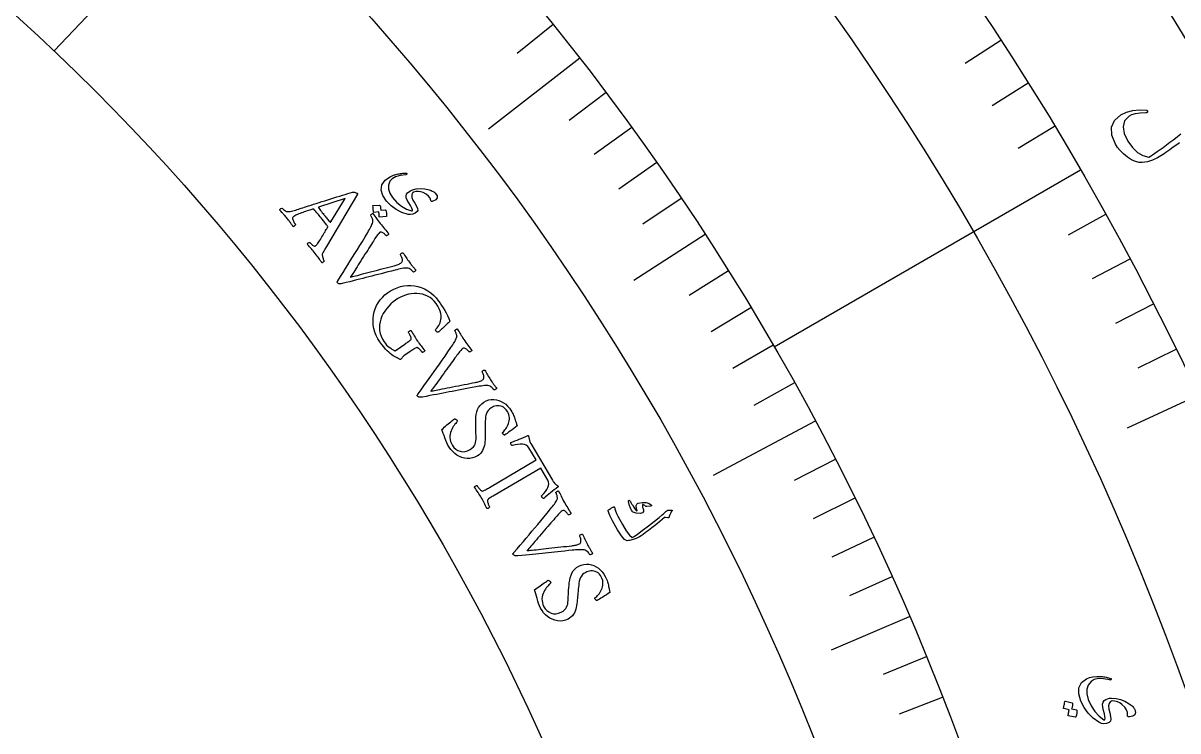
# Model space of a CAD drawing. Header units: millimetres. Extents: x -68 to 67, y -67 to 79.
# Drawn here: x 30.71 to 54.95, y 18.77 to 33.63 of the extents above; entities that cross this region are included whole.
import ezdxf

# ---------------------------------------------------------------- set-up
doc = ezdxf.new("R2010")
doc.units = ezdxf.units.MM
for name, color, linetype in [('ENGRAVE', 7, 'Continuous'), ('ENGRAVE_FINE', 8, 'Continuous'), ('TEXT', 5, 'Continuous')]:
    doc.layers.add(name, color=color, linetype=linetype)

msp = doc.modelspace()

# ---------------------------------------------------------------- linework, layer by layer
at = {"layer": 'ENGRAVE'}
for points in [[(36.9388, 38.9254), (31.3632, 33.0499)], [(42.3983, 32.8945), (40.4784, 31.405)], [(52.9033, 30.5437), (46.4731, 26.8313)], [(45.0255, 29.1953), (43.5303, 28.2258)], [(55.3641, 25.8167), (53.8836, 25.1263)], [(47.3362, 25.2774), (45.1927, 24.1327)], [(49.3115, 21.1669), (47.674, 20.464)]]:
    msp.add_lwpolyline(points, dxfattribs=at)
for radius in [66.15, 66.15, 64.3781, 61.0875, 61.0875, 58.4888, 53.6625, 53.6625, 50.8275, 45.5625, 45.5625]:
    msp.add_circle((0, 0), radius, dxfattribs=at)
at = {"layer": 'ENGRAVE_FINE'}
for points in [[(41.8366, 33.6059), (41.0788, 32.9972)], [(51.2323, 33.2706), (50.485, 32.7854)], [(51.8051, 32.3714), (51.0495, 31.8993)], [(42.9481, 32.1734), (42.1701, 31.5906)], [(43.4859, 31.4427), (42.6982, 30.8732)], [(52.3622, 31.4624), (51.5985, 31.0035)], [(44.0115, 30.7027), (43.2143, 30.1465)], [(44.5247, 29.9535), (43.7183, 29.4109)], [(53.4283, 29.6158), (52.649, 29.1838)], [(53.9371, 28.6788), (53.1504, 28.2605)], [(45.5136, 28.4284), (44.6892, 27.9135)], [(45.9889, 27.653), (45.1559, 27.1521)], [(54.4294, 27.7331), (53.6355, 27.3286)], [(46.4512, 26.8692), (45.6098, 26.3825)], [(54.9051, 26.779), (54.1043, 26.3884)], [(46.9003, 26.0772), (46.0508, 25.6049)], [(47.7587, 24.4698), (46.8936, 24.0266)], [(48.1676, 23.6547), (47.2951, 23.2263)], [(48.5628, 22.8324), (47.6832, 22.4189)], [(48.9442, 22.003), (48.0576, 21.6045)], [(49.6648, 20.3241), (48.7652, 19.9559)], [(50.0039, 19.4749), (49.0982, 19.1222)]]:
    msp.add_lwpolyline(points, dxfattribs=at)
at = {"layer": 'TEXT'}
msp.add_lwpolyline([(54.9797, 31.1216), (54.9245, 31.0797), (54.8724, 31.0408), (54.8233, 31.0048), (54.7772, 30.9718), (54.7342, 30.9416), (54.6941, 30.9139), (54.6569, 30.8888), (54.6226, 30.8662), (54.5187, 30.8038), (54.4139, 30.7559), (54.3083, 30.7226), (54.2018, 30.7036), (54.1325, 30.7046), (54.0577, 30.7243), (53.9774, 30.7627), (53.8916, 30.8198), (53.8089, 30.8873), (53.7388, 30.955), (53.6814, 31.023), (53.6368, 31.0913), (53.5586, 31.282), (53.5518, 31.4475), (53.6166, 31.5881), (53.7532, 31.7039), (53.8719, 31.7615), (54.0004, 31.7972), (54.1386, 31.8109), (54.2866, 31.8022), (54.296, 31.8004), (54.3031, 31.797), (54.308, 31.7919), (54.3108, 31.7851), (54.3121, 31.7771), (54.3118, 31.7701), (54.3097, 31.7643), (54.3059, 31.7596), (54.2995, 31.754), (54.2923, 31.7502), (54.2845, 31.7482), (54.2761, 31.7478), (54.1537, 31.7412), (54.0541, 31.7276), (53.9772, 31.707), (53.9231, 31.6796), (53.8313, 31.5787), (53.797, 31.4571), (53.8202, 31.3148), (53.9005, 31.1517), (53.9976, 31.0189), (54.1026, 30.9187), (54.2157, 30.8513), (54.3369, 30.8165), (54.373, 30.8392), (54.4147, 30.8666), (54.4619, 30.8987), (54.5147, 30.9356), (54.5731, 30.9774), (54.6371, 31.0244), (54.7068, 31.0765), (54.7821, 31.1339), (54.8603, 31.1921), (54.9375, 31.2491), (55.0136, 31.3048)], dxfattribs=at)
for points in [[(39.2706, 29.9086), (39.2536, 29.958), (39.2206, 30.0023), (39.1715, 30.0415), (39.1064, 30.0755), (39.0572, 30.091), (39.0077, 30.0974), (38.9581, 30.0946), (38.9083, 30.0827), (38.8997, 30.0787), (38.8919, 30.0729), (38.8849, 30.0654), (38.8788, 30.0561), (38.8678, 30.0171), (38.8731, 29.97), (38.8946, 29.9149), (38.9324, 29.8516), (38.9701, 29.7896), (38.9908, 29.7395), (38.9945, 29.7012), (38.9811, 29.6748), (38.9377, 29.64), (38.8917, 29.6187), (38.8431, 29.6108), (38.7919, 29.6163), (38.6621, 29.6585), (38.5439, 29.7186), (38.4373, 29.7965), (38.3421, 29.8924), (38.26, 30.0141), (38.2273, 30.1279), (38.2441, 30.2339), (38.3106, 30.3323), (38.358, 30.3725), (38.4164, 30.4073), (38.4858, 30.4369), (38.5663, 30.461), (38.5901, 30.466), (38.6134, 30.4702), (38.6363, 30.4738), (38.6588, 30.4767), (38.681, 30.4788), (38.703, 30.4802), (38.7249, 30.4809), (38.7467, 30.4808), (38.7567, 30.4795), (38.763, 30.4762), (38.7655, 30.4708), (38.7642, 30.4635), (38.7605, 30.4571), (38.7555, 30.4523), (38.7492, 30.4492), (38.7417, 30.4478), (38.6235, 30.4346), (38.529, 30.4073), (38.4582, 30.3661), (38.4108, 30.3111), (38.3794, 30.2297), (38.3781, 30.1457), (38.4068, 30.059), (38.4656, 29.9695), (38.5581, 29.8683), (38.6558, 29.7881), (38.7588, 29.729), (38.8672, 29.691), (38.875, 29.6896), (38.8805, 29.6911), (38.8839, 29.6955), (38.8851, 29.7027), (38.8806, 29.7249), (38.8658, 29.7581), (38.8406, 29.8022), (38.8051, 29.8572), (38.771, 29.9149), (38.7522, 29.9644), (38.7487, 30.006), (38.7606, 30.0395), (38.7829, 30.0681), (38.8105, 30.0927), (38.8434, 30.1132), (38.8817, 30.1296), (38.9651, 30.1511), (39.0517, 30.1583), (39.1414, 30.1511), (39.2341, 30.1294), (39.2574, 30.1225), (39.2789, 30.1149), (39.2984, 30.1066), (39.3161, 30.0976), (39.332, 30.088), (39.346, 30.0779), (39.3582, 30.0675), (39.3686, 30.0566), (39.3997, 30.0068), (39.4012, 29.9628), (39.373, 29.9248), (39.3153, 29.8927), (39.2969, 29.8876), (39.2834, 29.8886), (39.2746, 29.8956), (39.2706, 29.9086)], [(36.4933, 29.7263), (36.4969, 29.7275), (36.5076, 29.731), (36.5254, 29.7368), (36.5504, 29.7449), (36.5815, 29.755), (36.6177, 29.7668), (36.6589, 29.7803), (36.7052, 29.7955), (36.7555, 29.8119), (36.8087, 29.8289), (36.8649, 29.8466), (36.924, 29.865), (36.985, 29.8838), (37.0468, 29.9031), (37.1094, 29.9227), (37.1727, 29.9427), (37.2359, 29.9626), (37.2978, 29.982), (37.3584, 30.0008), (37.4178, 30.0192), (37.4748, 30.0367), (37.5284, 30.053), (37.5785, 30.0682), (37.6251, 30.0822), (37.6362, 30.0834), (37.6495, 30.0827), (37.665, 30.0803), (37.6827, 30.076), (37.6998, 30.0706), (37.7134, 30.065), (37.7237, 30.059), (37.7305, 30.0528), (37.7317, 30.0511), (37.7326, 30.0496), (37.7331, 30.0484), (37.7332, 30.0475), (37.7332, 30.0465), (37.7334, 30.045), (37.7337, 30.0431), (37.7342, 30.0408), (37.0813, 28.9413), (37.0486, 28.8874), (37.0243, 28.847), (37.0084, 28.82), (37.0009, 28.8064), (36.9956, 28.7934), (36.9926, 28.7788), (36.992, 28.7626), (36.9938, 28.7448), (36.9971, 28.7266), (37.0015, 28.7092), (37.0069, 28.6925), (37.0133, 28.6767), (37.0197, 28.6627), (37.0251, 28.6517), (37.0294, 28.6437), (37.0327, 28.6386), (37.0299, 28.6316), (37.025, 28.6247), (37.0179, 28.6181), (37.0088, 28.6115), (36.9996, 28.6058), (36.9923, 28.6016), (36.9869, 28.5989), (36.9834, 28.5976), (36.9656, 28.6243), (36.9487, 28.6495), (36.9327, 28.6733), (36.9176, 28.6956), (36.902, 28.7181), (36.8845, 28.7424), (36.865, 28.7683), (36.8437, 28.796), (36.8208, 28.825), (36.7995, 28.851), (36.7799, 28.8743), (36.762, 28.8947), (36.7438, 28.9149), (36.7235, 28.9376), (36.7011, 28.9627), (36.6765, 28.9903), (36.6783, 28.9967), (36.6823, 29.0032), (36.6884, 29.0097), (36.6967, 29.0163), (36.7056, 29.0221), (36.7138, 29.0259), (36.7213, 29.028), (36.7281, 29.0282), (36.7357, 29.0194), (36.7458, 29.0089), (36.7585, 28.9969), (36.7737, 28.9833), (36.7894, 28.9704), (36.8036, 28.9606), (36.8162, 28.9539), (36.8273, 28.9503), (36.834, 28.9506), (36.8414, 28.9528), (36.8494, 28.9569), (36.8581, 28.963), (36.867, 28.9712), (36.8776, 28.983), (36.8898, 28.9985), (36.9038, 29.0177), (36.9188, 29.0396), (36.9345, 29.0632), (36.9508, 29.0886), (36.9677, 29.1158), (36.9847, 29.1437), (37.0014, 29.1714), (37.0177, 29.1988), (37.0337, 29.226), (37.0488, 29.2518), (37.0624, 29.2753), (37.0747, 29.2964), (37.0856, 29.3151), (37.0945, 29.3305), (37.1009, 29.3414), (37.1047, 29.348), (37.106, 29.3502), (37.106, 29.3506), (37.1061, 29.3518), (37.1064, 29.3538), (37.1067, 29.3566), (37.1068, 29.3597), (37.1065, 29.3624), (37.1058, 29.3647), (37.1046, 29.3667), (37.0941, 29.3816), (37.0821, 29.3978), (37.0686, 29.4155), (37.0537, 29.4346), (37.0383, 29.454), (37.0233, 29.4727), (37.009, 29.4907), (36.9951, 29.5081), (36.9916, 29.5126), (36.988, 29.5171), (36.9844, 29.5216), (36.9808, 29.526), (36.9773, 29.5304), (36.974, 29.5345), (36.9709, 29.5385), (36.9679, 29.5422), (36.9472, 29.568), (36.928, 29.5917), (36.9102, 29.6132), (36.8939, 29.6327), (36.8772, 29.6523), (36.8579, 29.6743), (36.8361, 29.6988), (36.8118, 29.7256), (36.8108, 29.7264), (36.8094, 29.7273), (36.8073, 29.728), (36.8048, 29.7288), (36.8024, 29.7294), (36.8007, 29.7298), (36.7996, 29.7301), (36.7993, 29.7302), (36.7964, 29.7292), (36.7877, 29.7263), (36.7732, 29.7215), (36.7529, 29.7148), (36.7286, 29.7068), (36.7022, 29.698), (36.6735, 29.6886), (36.6426, 29.6785), (36.6112, 29.6681), (36.5811, 29.6577), (36.5522, 29.6474), (36.5245, 29.6371), (36.4974, 29.6271), (36.4731, 29.617), (36.4518, 29.607), (36.4335, 29.5969), (36.4176, 29.5872), (36.4037, 29.5783), (36.3919, 29.57), (36.382, 29.5624), (36.3741, 29.5532), (36.37, 29.5414), (36.3697, 29.5269), (36.3731, 29.5099), (36.379, 29.4918), (36.3861, 29.4744), (36.3943, 29.4575), (36.4037, 29.4412), (36.4128, 29.4268), (36.4201, 29.4155), (36.4257, 29.4073), (36.4294, 29.4022), (36.428, 29.3983), (36.4245, 29.3932), (36.419, 29.3867), (36.4114, 29.3789), (36.4031, 29.3713), (36.3955, 29.3654), (36.3886, 29.3611), (36.3824, 29.3584), (36.3703, 29.3753), (36.3591, 29.3909), (36.3489, 29.4054), (36.3397, 29.4186), (36.331, 29.4312), (36.3222, 29.4438), (36.3135, 29.4564), (36.3047, 29.469), (36.2951, 29.4824), (36.2837, 29.4975), (36.2706, 29.5143), (36.2558, 29.5328), (36.2405, 29.5513), (36.2263, 29.568), (36.2131, 29.583), (36.201, 29.5963), (36.1893, 29.6088), (36.1777, 29.6212), (36.166, 29.6336), (36.1544, 29.646), (36.142, 29.6593), (36.1282, 29.6744), (36.1129, 29.6911), (36.0962, 29.7096), (36.0976, 29.7134), (36.1013, 29.7183), (36.1072, 29.7242), (36.1154, 29.7313), (36.1242, 29.7382), (36.1322, 29.7437), (36.1393, 29.7477), (36.1456, 29.7503), (36.1537, 29.7415), (36.1651, 29.7307), (36.1797, 29.718), (36.1975, 29.7034), (36.2163, 29.6899), (36.2336, 29.6806), (36.2496, 29.6754), (36.2642, 29.6744), (36.2918, 29.6759), (36.3197, 29.6791), (36.3478, 29.6842), (36.3761, 29.691), (36.4047, 29.699), (36.4337, 29.7076), (36.4633, 29.7167), (36.4933, 29.7263)], [(37.4687, 29.9483), (36.9156, 29.768), (36.9154, 29.7678), (36.9149, 29.7671), (36.914, 29.7659), (36.9128, 29.7643), (36.9116, 29.7625), (36.911, 29.761), (36.9109, 29.7597), (36.9114, 29.7587), (36.9249, 29.7402), (36.9399, 29.7201), (36.9564, 29.6984), (36.9742, 29.6751), (36.9919, 29.6522), (37.0079, 29.6318), (37.022, 29.6138), (37.0344, 29.5982), (37.0506, 29.5781), (37.0662, 29.5593), (37.0812, 29.5416), (37.0956, 29.5251), (37.1101, 29.5088), (37.1251, 29.4917), (37.1408, 29.4738), (37.1571, 29.4551), (37.1586, 29.4537), (37.1605, 29.453), (37.1627, 29.4532), (37.1651, 29.4541), (37.1674, 29.4553), (37.169, 29.4561), (37.17, 29.4566), (37.1703, 29.4568)], [(38.3147, 29.7092), (38.3173, 29.7089), (38.3199, 29.7075), (38.3222, 29.7051), (38.3245, 29.7016), (38.3291, 29.6864), (38.3329, 29.6713), (38.3361, 29.6562), (38.3384, 29.6412), (38.34, 29.626), (38.3409, 29.6106), (38.3409, 29.5949), (38.3402, 29.579), (38.3391, 29.5753), (38.3371, 29.5724), (38.3342, 29.5705), (38.3303, 29.5695), (38.1946, 29.5555), (38.1922, 29.5561), (38.1905, 29.5584), (38.1893, 29.5624), (38.1888, 29.568), (38.189, 29.5723), (38.1888, 29.5789), (38.1882, 29.5878), (38.1871, 29.5989), (38.1856, 29.6124), (38.1837, 29.6284), (38.1814, 29.647), (38.1787, 29.6681), (38.0728, 29.6578), (38.069, 29.6582), (38.0664, 29.6604), (38.065, 29.6645), (38.0648, 29.6705), (38.0646, 29.6757), (38.0641, 29.6838), (38.0634, 29.6947), (38.0623, 29.7084), (38.0608, 29.7252), (38.0588, 29.7451), (38.0563, 29.7681), (38.0532, 29.7943), (38.0535, 29.7976), (38.0547, 29.7998), (38.0567, 29.801), (38.0595, 29.8012), (38.1923, 29.8118), (38.195, 29.8115), (38.1975, 29.8101), (38.1999, 29.8077), (38.2021, 29.8042), (38.2066, 29.7918), (38.2103, 29.7792), (38.2132, 29.7665), (38.2154, 29.7537), (38.2169, 29.7409), (38.2178, 29.728), (38.2181, 29.7152), (38.2177, 29.7023)], [(38.2085, 29.4238), (38.2313, 29.3946), (38.2541, 29.366), (38.2768, 29.3382), (38.2995, 29.311), (38.322, 29.2843), (38.3442, 29.2577), (38.3661, 29.2312), (38.3877, 29.2049), (38.3844, 29.1999), (38.3789, 29.1942), (38.3713, 29.1877), (38.3616, 29.1806), (38.3518, 29.1743), (38.3439, 29.1704), (38.3379, 29.1689), (38.3339, 29.1698), (38.3299, 29.1745), (38.3234, 29.1812), (38.3145, 29.19), (38.3032, 29.2007), (38.2903, 29.2119), (38.2768, 29.2221), (38.2627, 29.2312), (38.2479, 29.2392), (38.2331, 29.2446), (38.2189, 29.2456), (38.2053, 29.2424), (38.1923, 29.2348), (38.1755, 29.2187), (38.1541, 29.1924), (38.1283, 29.1562), (38.0978, 29.1099), (38.0823, 29.0853), (38.0645, 29.057), (38.0443, 29.0249), (38.0218, 28.9891), (37.9974, 28.9504), (37.9718, 28.9099), (37.9449, 28.8675), (37.9167, 28.8233), (37.8878, 28.7781), (37.859, 28.7329), (37.8303, 28.6875), (37.8017, 28.6421), (37.7735, 28.5975), (37.7465, 28.5549), (37.7204, 28.5142), (37.6955, 28.4755), (37.6721, 28.4394), (37.651, 28.4068), (37.6321, 28.3777), (37.6154, 28.352), (37.6016, 28.3308), (37.5914, 28.315), (37.5848, 28.3046), (37.5818, 28.2996), (37.5902, 28.3015), (37.6052, 28.3051), (37.627, 28.3106), (37.6554, 28.3178), (37.6893, 28.3266), (37.7274, 28.3366), (37.7699, 28.3478), (37.8165, 28.3602), (37.8667, 28.3735), (37.9193, 28.3875), (37.9746, 28.402), (38.0324, 28.4172), (38.0917, 28.4326), (38.1515, 28.4482), (38.2117, 28.4639), (38.2724, 28.4796), (38.3325, 28.4952), (38.3907, 28.5102), (38.4472, 28.5248), (38.5018, 28.5389), (38.5223, 28.5443), (38.543, 28.5506), (38.5637, 28.5576), (38.5846, 28.5655), (38.6044, 28.5738), (38.6219, 28.5822), (38.6372, 28.5909), (38.6503, 28.5996), (38.6629, 28.6114), (38.6713, 28.625), (38.6756, 28.6404), (38.6757, 28.6576), (38.6729, 28.6755), (38.6686, 28.693), (38.6628, 28.7101), (38.6555, 28.7269), (38.648, 28.7421), (38.6414, 28.7545), (38.6358, 28.7643), (38.6311, 28.7712), (38.6316, 28.7767), (38.6349, 28.7828), (38.6412, 28.7897), (38.6503, 28.7972), (38.6603, 28.8039), (38.6693, 28.8084), (38.6773, 28.8108), (38.6843, 28.8108), (38.7019, 28.7852), (38.7188, 28.7601), (38.7351, 28.7356), (38.7508, 28.7118), (38.7665, 28.688), (38.7831, 28.6637), (38.8005, 28.639), (38.8188, 28.6139), (38.834, 28.5934), (38.8476, 28.5752), (38.8597, 28.5594), (38.8703, 28.5458), (38.8801, 28.5336), (38.8899, 28.5215), (38.8998, 28.5096), (38.9097, 28.4979), (38.9201, 28.4856), (38.9315, 28.4719), (38.944, 28.4568), (38.9575, 28.4403), (38.954, 28.4354), (38.9482, 28.4298), (38.9399, 28.4236), (38.9294, 28.4168), (38.9189, 28.4108), (38.911, 28.407), (38.9057, 28.4055), (38.9031, 28.4063), (38.897, 28.4133), (38.8872, 28.4232), (38.8735, 28.4359), (38.856, 28.4514), (38.8361, 28.4664), (38.8154, 28.4777), (38.7939, 28.4853), (38.7715, 28.4892), (38.7532, 28.4898), (38.7293, 28.4882), (38.6997, 28.4844), (38.6645, 28.4784), (38.627, 28.4711), (38.5907, 28.4634), (38.5556, 28.4553), (38.5217, 28.4467), (38.4431, 28.4268), (38.3679, 28.4076), (38.296, 28.3891), (38.2275, 28.3714), (38.1612, 28.3543), (38.096, 28.3376), (38.0319, 28.3212), (37.969, 28.3053), (37.906, 28.2893), (37.8419, 28.273), (37.7766, 28.2562), (37.7102, 28.2391), (37.6413, 28.2214), (37.5688, 28.2029), (37.4925, 28.1836), (37.4124, 28.1635), (37.3909, 28.1589), (37.3718, 28.1567), (37.3552, 28.1569), (37.3411, 28.1594), (37.329, 28.1639), (37.3183, 28.1696), (37.3093, 28.1767), (37.3017, 28.1851), (37.3004, 28.1882), (37.3009, 28.1923), (37.303, 28.1972), (37.3067, 28.2031), (37.3109, 28.2091), (37.3142, 28.2144), (37.3168, 28.2192), (37.3186, 28.2234), (37.3743, 28.3118), (37.4281, 28.3973), (37.48, 28.4798), (37.5299, 28.5595), (37.579, 28.638), (37.6285, 28.7173), (37.6782, 28.7974), (37.7282, 28.8781), (37.7795, 28.9616), (37.8329, 29.0496), (37.8886, 29.1423), (37.9464, 29.2396), (37.9643, 29.2694), (37.9808, 29.298), (37.9961, 29.3255), (38.0101, 29.3518), (38.0227, 29.3774), (38.034, 29.403), (38.044, 29.4285), (38.0525, 29.4538), (38.0552, 29.4647), (38.0557, 29.4769), (38.054, 29.4904), (38.0503, 29.5052), (38.0453, 29.5204), (38.0396, 29.5349), (38.0333, 29.5488), (38.0265, 29.562), (38.0197, 29.574), (38.0136, 29.5842), (38.0082, 29.5925), (38.0036, 29.5989), (38.0045, 29.6009), (38.0086, 29.605), (38.0159, 29.6113), (38.0265, 29.6197), (38.0373, 29.628), (38.0456, 29.6338), (38.0511, 29.6372), (38.0541, 29.6382), (38.0765, 29.6075), (38.0967, 29.5792), (38.1147, 29.5536), (38.1306, 29.5304), (38.1465, 29.5074), (38.1648, 29.482), (38.1855, 29.4541), (38.2085, 29.4238)], [(38.7258, 26.8936), (38.7286, 26.8956), (38.7314, 26.8976), (38.7342, 26.8995), (38.737, 26.9015), (38.7398, 26.9034), (38.7427, 26.9054), (38.7455, 26.9073), (38.7483, 26.9093), (38.7657, 26.9215), (38.7822, 26.9332), (38.7978, 26.9444), (38.8124, 26.9552), (38.8258, 26.9657), (38.8375, 26.9758), (38.8475, 26.9856), (38.8557, 26.9951), (38.8593, 27.0013), (38.8601, 27.0103), (38.8581, 27.0221), (38.8533, 27.0367), (38.8467, 27.0525), (38.8396, 27.0683), (38.8318, 27.084), (38.8233, 27.0997), (38.8151, 27.114), (38.8082, 27.1258), (38.8024, 27.1352), (38.7979, 27.1421), (38.8006, 27.1477), (38.805, 27.1537), (38.8114, 27.1602), (38.8195, 27.167), (38.8282, 27.173), (38.8362, 27.177), (38.8436, 27.1789), (38.8503, 27.1787), (38.8688, 27.15), (38.8868, 27.1215), (38.9041, 27.0934), (38.9209, 27.0655), (38.9376, 27.038), (38.9548, 27.0108), (38.9724, 26.9838), (38.9905, 26.9572), (39.0093, 26.9304), (39.0281, 26.9047), (39.0468, 26.8802), (39.0653, 26.8568), (39.084, 26.8333), (39.1032, 26.8086), (39.1229, 26.7826), (39.143, 26.7555), (39.1408, 26.7491), (39.1364, 26.7429), (39.1298, 26.7368), (39.1211, 26.7308), (39.1119, 26.7256), (39.1036, 26.7219), (39.0964, 26.7199), (39.0902, 26.7193), (39.0854, 26.726), (39.0788, 26.7345), (39.0704, 26.7449), (39.0601, 26.7572), (39.0489, 26.77), (39.0376, 26.782), (39.026, 26.7932), (39.0144, 26.8037), (39.0032, 26.8122), (38.9933, 26.8177), (38.9845, 26.8202), (38.977, 26.8197), (38.9626, 26.8147), (38.947, 26.8078), (38.9304, 26.7989), (38.9128, 26.788), (38.8942, 26.7759), (38.8751, 26.7631), (38.8553, 26.7498), (38.8349, 26.7358), (38.705, 26.6463), (38.6913, 26.636), (38.6802, 26.6259), (38.6719, 26.6158), (38.6662, 26.6059), (38.6615, 26.5966), (38.656, 26.5885), (38.6497, 26.5815), (38.6425, 26.5758), (38.6386, 26.5736), (38.6345, 26.5723), (38.6301, 26.5719), (38.6255, 26.5723), (38.6194, 26.574), (38.6109, 26.5774), (38.5997, 26.5825), (38.586, 26.5893), (38.5615, 26.6024), (38.5357, 26.6169), (38.5086, 26.6328), (38.4802, 26.6499), (38.4505, 26.6697), (38.4195, 26.6934), (38.3871, 26.7209), (38.3534, 26.7523), (38.318, 26.789), (38.2806, 26.8324), (38.2413, 26.8825), (38.1999, 26.9393), (38.1568, 27.0066), (38.1215, 27.0753), (38.094, 27.1454), (38.0742, 27.217), (38.0619, 27.289), (38.0565, 27.3604), (38.0582, 27.4311), (38.067, 27.5013), (38.0823, 27.5701), (38.104, 27.6364), (38.1319, 27.7004), (38.1661, 27.762), (38.2062, 27.8203), (38.2521, 27.8745), (38.3035, 27.9245), (38.3607, 27.9704), (38.4256, 28.0133), (38.4926, 28.0491), (38.5619, 28.0776), (38.6334, 28.099), (38.7061, 28.1133), (38.779, 28.1206), (38.8522, 28.1211), (38.9256, 28.1145), (38.9982, 28.1008), (39.0688, 28.0795), (39.1375, 28.0509), (39.2042, 28.0147), (39.2678, 27.9713), (39.3271, 27.9205), (39.3821, 27.8626), (39.4328, 27.7974), (39.465, 27.7506), (39.497, 27.7021), (39.5287, 27.6518), (39.5602, 27.5998), (39.5907, 27.546), (39.6195, 27.4905), (39.6466, 27.4333), (39.672, 27.3745), (39.6699, 27.3724), (39.6635, 27.3661), (39.6529, 27.3557), (39.6381, 27.3411), (39.6203, 27.3238), (39.601, 27.3053), (39.5801, 27.2855), (39.5576, 27.2645), (39.5349, 27.2432), (39.5133, 27.223), (39.4928, 27.2036), (39.4734, 27.1852), (39.4564, 27.1692), (39.4432, 27.157), (39.4338, 27.1487), (39.4281, 27.1442), (39.4243, 27.1416), (39.4193, 27.1409), (39.4129, 27.1421), (39.4052, 27.1453), (39.3972, 27.1498), (39.39, 27.1552), (39.3835, 27.1615), (39.3779, 27.1687), (39.3738, 27.1754), (39.3707, 27.1821), (39.3687, 27.1888), (39.3677, 27.1955), (39.3777, 27.2062), (39.3896, 27.2201), (39.4034, 27.2374), (39.4191, 27.2578), (39.435, 27.2816), (39.4494, 27.3085), (39.4623, 27.3386), (39.4736, 27.3719), (39.4818, 27.4083), (39.4853, 27.4477), (39.4841, 27.4901), (39.4782, 27.5355), (39.4659, 27.5837), (39.4453, 27.6349), (39.4166, 27.6889), (39.3797, 27.7457), (39.3414, 27.794), (39.2989, 27.8358), (39.2524, 27.8711), (39.2019, 27.8999), (39.1484, 27.9225), (39.0931, 27.9393), (39.0359, 27.9501), (38.977, 27.9552), (38.9173, 27.9547), (38.8581, 27.9492), (38.7994, 27.9385), (38.7412, 27.9228), (38.6845, 27.9025), (38.6306, 27.8783), (38.5793, 27.8501), (38.5307, 27.8179), (38.4794, 27.7781), (38.4312, 27.7351), (38.386, 27.6888), (38.3439, 27.6392), (38.3058, 27.5871), (38.2728, 27.533), (38.2448, 27.4771), (38.2219, 27.4192), (38.2048, 27.3601), (38.1946, 27.3003), (38.1911, 27.2398), (38.1943, 27.1786), (38.2053, 27.1174), (38.2251, 27.0567), (38.2536, 26.9966), (38.291, 26.937), (38.3163, 26.9036), (38.3427, 26.8738), (38.3701, 26.8477), (38.3986, 26.8253), (38.4271, 26.8057), (38.4544, 26.7878), (38.4806, 26.7717), (38.5058, 26.7575), (38.5107, 26.7548), (38.5153, 26.7533), (38.5194, 26.7532), (38.5232, 26.7544), (38.527, 26.7564), (38.531, 26.7587), (38.5353, 26.7615), (38.5399, 26.7645)], [(39.9654, 26.9893), (39.9864, 26.9586), (40.0073, 26.9287), (40.0282, 26.8995), (40.0492, 26.871), (40.07, 26.8429), (40.0905, 26.815), (40.1107, 26.7872), (40.1306, 26.7595), (40.127, 26.7548), (40.1212, 26.7494), (40.1132, 26.7435), (40.1031, 26.737), (40.0928, 26.7313), (40.0847, 26.7279), (40.0787, 26.7268), (40.0747, 26.7279), (40.071, 26.7329), (40.065, 26.74), (40.0566, 26.7492), (40.046, 26.7606), (40.0339, 26.7726), (40.021, 26.7836), (40.0075, 26.7936), (39.9932, 26.8025), (39.9788, 26.8088), (39.9647, 26.8108), (39.9509, 26.8084), (39.9374, 26.8016), (39.9197, 26.7865), (39.8967, 26.7617), (39.8687, 26.7271), (39.8354, 26.6828), (39.8184, 26.6593), (39.7988, 26.6321), (39.7767, 26.6013), (39.752, 26.5669), (39.7253, 26.5299), (39.6972, 26.491), (39.6677, 26.4504), (39.6368, 26.4081), (39.6052, 26.3648), (39.5736, 26.3214), (39.5421, 26.2779), (39.5107, 26.2343), (39.4798, 26.1916), (39.4502, 26.1508), (39.4217, 26.1118), (39.3944, 26.0746), (39.3688, 26.0401), (39.3457, 26.0088), (39.325, 25.981), (39.3067, 25.9564), (39.2916, 25.9361), (39.2804, 25.921), (39.2732, 25.911), (39.27, 25.9062), (39.2784, 25.9075), (39.2937, 25.9102), (39.3157, 25.9143), (39.3445, 25.9198), (39.3789, 25.9265), (39.4176, 25.9341), (39.4606, 25.9426), (39.508, 25.9521), (39.5589, 25.9623), (39.6123, 25.9729), (39.6683, 25.984), (39.727, 25.9955), (39.7872, 26.0072), (39.8478, 26.0191), (39.9089, 26.0309), (39.9704, 26.0429), (40.0313, 26.0547), (40.0904, 26.0661), (40.1476, 26.0771), (40.2031, 26.0878), (40.2239, 26.0919), (40.2449, 26.0969), (40.266, 26.1026), (40.2873, 26.1091), (40.3076, 26.1162), (40.3256, 26.1236), (40.3414, 26.1312), (40.355, 26.1391), (40.3684, 26.1501), (40.3776, 26.1631), (40.3828, 26.1782), (40.384, 26.1954), (40.3823, 26.2134), (40.3791, 26.2312), (40.3744, 26.2487), (40.3682, 26.2658), (40.3616, 26.2815), (40.3558, 26.2943), (40.3508, 26.3044), (40.3466, 26.3116), (40.3474, 26.317), (40.3511, 26.323), (40.3577, 26.3294), (40.3673, 26.3363), (40.3777, 26.3424), (40.387, 26.3464), (40.3951, 26.3482), (40.4021, 26.3478), (40.4181, 26.3211), (40.4334, 26.295), (40.4482, 26.2696), (40.4623, 26.2448), (40.4765, 26.2201), (40.4916, 26.1949), (40.5074, 26.1691), (40.5241, 26.1429), (40.538, 26.1215), (40.5505, 26.1025), (40.5616, 26.0859), (40.5713, 26.0718), (40.5803, 26.0589), (40.5894, 26.0463), (40.5985, 26.0338), (40.6076, 26.0215), (40.6172, 26.0086), (40.6278, 25.9942), (40.6393, 25.9783), (40.6518, 25.961), (40.648, 25.9563), (40.6418, 25.9511), (40.6332, 25.9455), (40.6222, 25.9393), (40.6114, 25.934), (40.6033, 25.9307), (40.5979, 25.9295), (40.5953, 25.9305), (40.5897, 25.9379), (40.5805, 25.9483), (40.5676, 25.9618), (40.5511, 25.9784), (40.5322, 25.9946), (40.5122, 26.0072), (40.4912, 26.0161), (40.4691, 26.0214), (40.4509, 26.0231), (40.427, 26.023), (40.3972, 26.0211), (40.3616, 26.0173), (40.3238, 26.0123), (40.2871, 26.0069), (40.2515, 26.0009), (40.2171, 25.9945), (40.1375, 25.9795), (40.0612, 25.965), (39.9884, 25.9511), (39.9189, 25.9377), (39.8516, 25.9247), (39.7855, 25.9121), (39.7205, 25.8998), (39.6567, 25.8878), (39.5929, 25.8758), (39.5278, 25.8635), (39.4617, 25.8508), (39.3943, 25.8378), (39.3245, 25.8244), (39.2509, 25.8104), (39.1736, 25.796), (39.0924, 25.7809), (39.0706, 25.7776), (39.0514, 25.7766), (39.0349, 25.7778), (39.021, 25.7813), (39.0091, 25.7865), (38.9989, 25.7929), (38.9903, 25.8005), (38.9832, 25.8093), (38.9822, 25.8125), (38.9829, 25.8166), (38.9853, 25.8214), (38.9894, 25.827), (38.9939, 25.8327), (38.9976, 25.8378), (39.0004, 25.8425), (39.0025, 25.8465), (39.0636, 25.9313), (39.1227, 26.0132), (39.1796, 26.0924), (39.2343, 26.1688), (39.2883, 26.2441), (39.3425, 26.3202), (39.3971, 26.397), (39.4521, 26.4745), (39.5084, 26.5546), (39.5673, 26.6391), (39.6286, 26.7282), (39.6924, 26.8217), (39.712, 26.8503), (39.7303, 26.8778), (39.7472, 26.9043), (39.7628, 26.9297), (39.7771, 26.9545), (39.79, 26.9793), (39.8015, 27.0041), (39.8116, 27.0289), (39.8149, 27.0395), (39.8161, 27.0517), (39.8154, 27.0653), (39.8126, 27.0803), (39.8085, 27.0957), (39.8037, 27.1106), (39.7983, 27.1248), (39.7923, 27.1385), (39.7863, 27.1509), (39.7808, 27.1614), (39.776, 27.17), (39.7717, 27.1767), (39.7728, 27.1787), (39.7771, 27.1825), (39.7848, 27.1883), (39.7959, 27.1961), (39.8073, 27.2036), (39.8158, 27.209), (39.8216, 27.212), (39.8246, 27.2128), (39.8451, 27.1807), (39.8635, 27.1513), (39.8799, 27.1246), (39.8942, 27.1005), (39.9087, 27.0765), (39.9254, 27.05), (39.9443, 27.0209), (39.9654, 26.9893)], [(40.9513, 25.5032), (40.9692, 25.4735), (40.9846, 25.4458), (40.9975, 25.4202), (41.008, 25.3967), (41.017, 25.3739), (41.0255, 25.3505), (41.0335, 25.3265), (41.0411, 25.3018), (41.049, 25.2754), (41.058, 25.246), (41.0681, 25.2138), (41.0793, 25.1786), (41.0454, 25.1501), (41.0105, 25.1218), (40.9746, 25.0937), (40.9378, 25.066), (40.9027, 25.0402), (40.8723, 25.018), (40.8465, 24.9996), (40.8253, 24.9848), (40.8206, 24.9822), (40.8152, 24.9821), (40.8091, 24.9846), (40.8022, 24.9897), (40.7954, 24.996), (40.7897, 25.0018), (40.7851, 25.0073), (40.7815, 25.0124), (40.778, 25.0193), (40.7759, 25.026), (40.7752, 25.0325), (40.776, 25.039), (40.7924, 25.0531), (40.8091, 25.0702), (40.8261, 25.0901), (40.8432, 25.113), (40.8597, 25.138), (40.8745, 25.1646), (40.8877, 25.1928), (40.8992, 25.2226), (40.9085, 25.2534), (40.9148, 25.2849), (40.9183, 25.317), (40.9188, 25.3497), (40.9155, 25.3824), (40.9078, 25.4146), (40.8954, 25.4462), (40.8786, 25.4772), (40.8531, 25.5134), (40.8261, 25.5428), (40.7977, 25.5654), (40.7677, 25.5812), (40.737, 25.5914), (40.7064, 25.5971), (40.6759, 25.5984), (40.6455, 25.5952), (40.616, 25.5887), (40.5883, 25.5798), (40.5624, 25.5686), (40.5383, 25.5551), (40.5037, 25.5298), (40.4755, 25.5015), (40.4535, 25.4701), (40.4379, 25.4357), (40.4269, 25.3989), (40.4191, 25.3604), (40.4143, 25.3201), (40.4127, 25.278), (40.4125, 25.2349), (40.4121, 25.1915), (40.4115, 25.1479), (40.4106, 25.1041), (40.4107, 25.0707), (40.4107, 25.0356), (40.4108, 24.9989), (40.4108, 24.9605), (40.4102, 24.9213), (40.4082, 24.8819), (40.405, 24.8425), (40.4004, 24.803), (40.3937, 24.7641), (40.3838, 24.7268), (40.3708, 24.6909), (40.3547, 24.6566), (40.3349, 24.6245), (40.3106, 24.5955), (40.2821, 24.5695), (40.2491, 24.5465), (40.1967, 24.5195), (40.143, 24.5015), (40.088, 24.4925), (40.0316, 24.4925), (39.9756, 24.5003), (39.9214, 24.5148), (39.869, 24.5361), (39.8186, 24.5641), (39.7713, 24.5978), (39.7287, 24.6361), (39.6907, 24.679), (39.6572, 24.7267), (39.6294, 24.7741), (39.6048, 24.8224), (39.5833, 24.8715), (39.5649, 24.9214), (39.5482, 24.9703), (39.532, 25.0163), (39.5162, 25.0593), (39.5009, 25.0995), (39.5258, 25.1232), (39.5519, 25.1471), (39.5792, 25.1713), (39.6077, 25.1957), (39.636, 25.2194), (39.6626, 25.2414), (39.6876, 25.2617), (39.711, 25.2803), (39.7315, 25.2963), (39.7478, 25.3088), (39.7598, 25.3178), (39.7677, 25.3232), (39.7755, 25.3212), (39.7832, 25.3185), (39.7908, 25.3153), (39.7982, 25.3115), (39.8052, 25.307), (39.8114, 25.3019), (39.8169, 25.2962), (39.8215, 25.2897), (39.8254, 25.2812), (39.8261, 25.273), (39.8235, 25.2651), (39.8176, 25.2575), (39.8052, 25.2444), (39.7912, 25.2282), (39.7756, 25.2088), (39.7586, 25.1863), (39.7412, 25.1609), (39.7248, 25.1332), (39.7095, 25.1031), (39.6951, 25.0706), (39.683, 25.0363), (39.6747, 25.0007), (39.67, 24.9637), (39.6691, 24.9253), (39.6731, 24.8859), (39.6836, 24.8457), (39.7004, 24.8046), (39.7236, 24.7627), (39.7547, 24.7213), (39.7916, 24.6875), (39.8344, 24.6612), (39.883, 24.6426), (39.935, 24.6338), (39.988, 24.6372), (40.042, 24.6529), (40.097, 24.6809), (40.1334, 24.7064), (40.1626, 24.7337), (40.1846, 24.7628), (40.1994, 24.7937), (40.2091, 24.8264), (40.2157, 24.8609), (40.2191, 24.8972), (40.2194, 24.9353), (40.218, 24.975), (40.2163, 25.0161), (40.2144, 25.0586), (40.2123, 25.1025), (40.2114, 25.1525), (40.2113, 25.2039), (40.2117, 25.2565), (40.2128, 25.3105), (40.2163, 25.3643), (40.2239, 25.4166), (40.2357, 25.4673), (40.2517, 25.5164), (40.2734, 25.5625), (40.3024, 25.604), (40.3387, 25.641), (40.3823, 25.6733), (40.433, 25.7008), (40.4847, 25.7195), (40.5374, 25.7293), (40.5912, 25.7303), (40.6447, 25.7234), (40.6966, 25.7097), (40.7468, 25.6892), (40.7953, 25.6619), (40.8408, 25.629), (40.882, 25.5915), (40.9188, 25.5496), (40.9513, 25.5032)], [(41.8208, 24.0324), (41.8289, 24.0197), (41.8393, 24.006), (41.8519, 23.9911), (41.8668, 23.9752), (41.8819, 23.96), (41.8954, 23.9471), (41.9071, 23.9367), (41.9172, 23.9286), (41.9249, 23.9231), (41.9309, 23.9183), (41.9353, 23.9142), (41.9378, 23.9108), (41.9394, 23.9075), (41.9406, 23.9036), (41.9415, 23.8992), (41.942, 23.8943), (41.9007, 23.8638), (41.8603, 23.8333), (41.8209, 23.8029), (41.7824, 23.7726), (41.7449, 23.7423), (41.7083, 23.712), (41.6727, 23.6819), (41.6381, 23.6517), (41.6346, 23.6529), (41.6305, 23.6547), (41.6256, 23.6572), (41.6201, 23.6602), (41.6146, 23.6641), (41.6098, 23.669), (41.6058, 23.6751), (41.6024, 23.6821), (41.5973, 23.6926), (41.5945, 23.7017), (41.5942, 23.7095), (41.5962, 23.716), (41.6381, 23.7554), (41.6738, 23.7957), (41.7034, 23.8369), (41.7269, 23.879), (41.7421, 23.921), (41.7468, 23.9616), (41.741, 24.001), (41.7247, 24.039), (41.5795, 24.2893), (40.5964, 23.715), (40.5751, 23.7025), (40.5546, 23.6903), (40.5349, 23.6784), (40.516, 23.6667), (40.4986, 23.6554), (40.4835, 23.6442), (40.4706, 23.6331), (40.46, 23.6222), (40.4571, 23.6159), (40.4563, 23.6069), (40.4574, 23.5951), (40.4605, 23.5804), (40.4649, 23.5644), (40.4702, 23.5484), (40.4763, 23.5323), (40.4833, 23.5163), (40.4901, 23.5015), (40.496, 23.4892), (40.5009, 23.4795), (40.5048, 23.4724), (40.5016, 23.467), (40.4966, 23.4614), (40.4898, 23.4555), (40.4811, 23.4494), (40.4719, 23.4442), (40.4635, 23.4409), (40.456, 23.4396), (40.4494, 23.4403), (40.4344, 23.4705), (40.4197, 23.5), (40.4052, 23.5288), (40.3908, 23.5569), (40.3763, 23.5847), (40.3612, 23.6127), (40.3455, 23.6409), (40.3291, 23.6691), (40.3128, 23.6965), (40.296, 23.7239), (40.2786, 23.7513), (40.2607, 23.7787), (40.2423, 23.8062), (40.2237, 23.8338), (40.2048, 23.8616), (40.1856, 23.8896), (40.1883, 23.8957), (40.1931, 23.9016), (40.2001, 23.9073), (40.2091, 23.9128), (40.2187, 23.9174), (40.2271, 23.9205), (40.2344, 23.9222), (40.2407, 23.9223), (40.2451, 23.9154), (40.2513, 23.9062), (40.2593, 23.8948), (40.2691, 23.8812), (40.28, 23.8668), (40.2914, 23.8531), (40.3031, 23.8402), (40.3152, 23.828), (40.3266, 23.8179), (40.3364, 23.8112), (40.3444, 23.808), (40.3508, 23.8082), (40.3655, 23.8122), (40.3815, 23.818), (40.3986, 23.8258), (40.417, 23.8354), (40.4364, 23.8462), (40.4564, 23.8576), (40.477, 23.8695), (40.4983, 23.882), (41.4791, 24.4604), (41.329, 24.7132), (41.3037, 24.746), (41.2721, 24.7702), (41.2344, 24.7859), (41.1903, 24.7931), (41.1421, 24.7933), (41.0914, 24.7879), (41.0384, 24.7769), (40.9831, 24.7605), (40.9764, 24.7618), (40.9698, 24.766), (40.9631, 24.7728), (40.9565, 24.7823), (40.952, 24.7887), (40.9489, 24.795), (40.9471, 24.8013), (40.9466, 24.8075), (40.9469, 24.8134), (40.9473, 24.8185), (40.9479, 24.8228), (40.9486, 24.8264), (40.9917, 24.842), (41.0353, 24.8586), (41.0794, 24.876), (41.1238, 24.8945), (41.1688, 24.9137), (41.2144, 24.9336), (41.2606, 24.9542), (41.3073, 24.9755), (41.312, 24.9711), (41.3162, 24.9658), (41.3198, 24.9594), (41.3228, 24.952), (41.3253, 24.9445), (41.3272, 24.9376), (41.3285, 24.9314), (41.3292, 24.9259), (41.3313, 24.9135), (41.3343, 24.8992), (41.3383, 24.883), (41.3434, 24.8648), (41.3491, 24.8465), (41.3553, 24.83), (41.3618, 24.8153), (41.3688, 24.8024)], [(42.0689, 23.5767), (42.0873, 23.5444), (42.1056, 23.5128), (42.1241, 23.482), (42.1426, 23.4518), (42.161, 23.4221), (42.1791, 23.3926), (42.1969, 23.3632), (42.2145, 23.334), (42.2105, 23.3296), (42.2043, 23.3247), (42.1958, 23.3195), (42.1851, 23.3138), (42.1745, 23.309), (42.1661, 23.3063), (42.16, 23.3057), (42.1562, 23.3071), (42.1529, 23.3124), (42.1474, 23.32), (42.1399, 23.3299), (42.1303, 23.3422), (42.1192, 23.3551), (42.1073, 23.3671), (42.0946, 23.3782), (42.0811, 23.3883), (42.0673, 23.3957), (42.0533, 23.3988), (42.0394, 23.3976), (42.0254, 23.392), (42.0065, 23.3784), (41.9816, 23.3556), (41.9507, 23.3235), (41.9139, 23.2821), (41.895, 23.26), (41.8733, 23.2346), (41.8486, 23.2058), (41.8212, 23.1735), (41.7915, 23.1388), (41.7602, 23.1024), (41.7275, 23.0644), (41.6931, 23.0248), (41.6581, 22.9842), (41.623, 22.9436), (41.588, 22.9029), (41.5531, 22.8621), (41.5188, 22.8221), (41.4858, 22.7839), (41.4542, 22.7474), (41.4239, 22.7126), (41.3956, 22.6803), (41.3699, 22.6511), (41.347, 22.625), (41.3267, 22.6021), (41.31, 22.5831), (41.2976, 22.5689), (41.2896, 22.5596), (41.2859, 22.5551), (41.2945, 22.5557), (41.3099, 22.5572), (41.3322, 22.5594), (41.3614, 22.5625), (41.3962, 22.5663), (41.4354, 22.5706), (41.479, 22.5756), (41.527, 22.5811), (41.5785, 22.587), (41.6326, 22.5931), (41.6894, 22.5995), (41.7488, 22.6061), (41.8097, 22.6128), (41.8711, 22.6196), (41.933, 22.6264), (41.9953, 22.6332), (42.057, 22.6398), (42.1168, 22.6463), (42.1748, 22.6525), (42.2309, 22.6585), (42.252, 22.661), (42.2733, 22.6641), (42.2948, 22.6681), (42.3166, 22.6729), (42.3374, 22.6782), (42.356, 22.6841), (42.3724, 22.6904), (42.3866, 22.6971), (42.4008, 22.707), (42.4111, 22.7192), (42.4175, 22.7338), (42.4201, 22.7508), (42.4199, 22.7689), (42.4182, 22.7869), (42.415, 22.8047), (42.4102, 22.8223), (42.405, 22.8384), (42.4002, 22.8517), (42.3961, 22.8621), (42.3925, 22.8697), (42.3937, 22.875), (42.3979, 22.8806), (42.4051, 22.8865), (42.4152, 22.8926), (42.4261, 22.8978), (42.4357, 22.901), (42.4439, 22.9021), (42.4508, 22.9012), (42.4645, 22.8732), (42.4777, 22.846), (42.4902, 22.8194), (42.5023, 22.7935), (42.5144, 22.7677), (42.5273, 22.7413), (42.541, 22.7144), (42.5554, 22.6868), (42.5675, 22.6643), (42.5783, 22.6444), (42.588, 22.627), (42.5965, 22.612), (42.6044, 22.5985), (42.6124, 22.5851), (42.6204, 22.5719), (42.6285, 22.5589), (42.637, 22.5453), (42.6464, 22.53), (42.6565, 22.5133), (42.6675, 22.4949), (42.6633, 22.4906), (42.6567, 22.486), (42.6477, 22.481), (42.6362, 22.4758), (42.625, 22.4714), (42.6167, 22.4688), (42.6112, 22.4681), (42.6087, 22.4692), (42.6037, 22.4771), (42.5954, 22.4883), (42.5837, 22.5028), (42.5686, 22.5206), (42.5511, 22.5384), (42.5323, 22.5525), (42.5121, 22.5632), (42.4905, 22.5703), (42.4725, 22.5735), (42.4486, 22.5754), (42.4188, 22.576), (42.3831, 22.5751), (42.3449, 22.5733), (42.3079, 22.571), (42.272, 22.568), (42.2372, 22.5645), (42.1566, 22.5561), (42.0794, 22.548), (42.0056, 22.5402), (41.9352, 22.5326), (41.8671, 22.5253), (41.8002, 22.5182), (41.7344, 22.5113), (41.6698, 22.5046), (41.6052, 22.498), (41.5394, 22.4911), (41.4724, 22.484), (41.4042, 22.4766), (41.3335, 22.4691), (41.259, 22.4613), (41.1807, 22.4533), (41.0986, 22.445), (41.0766, 22.4436), (41.0574, 22.4441), (41.041, 22.4467), (41.0274, 22.4513), (41.0161, 22.4575), (41.0064, 22.4647), (40.9984, 22.473), (40.9921, 22.4824), (40.9914, 22.4857), (40.9924, 22.4896), (40.9952, 22.4942), (40.9997, 22.4995), (41.0047, 22.5048), (41.0088, 22.5096), (41.012, 22.514), (41.0144, 22.5179), (41.0824, 22.5972), (41.148, 22.674), (41.2113, 22.7482), (41.2722, 22.8197), (41.3322, 22.8904), (41.3926, 22.9616), (41.4534, 23.0336), (41.5146, 23.1063), (41.5774, 23.1815), (41.6431, 23.2608), (41.7116, 23.3445), (41.7829, 23.4323), (41.8049, 23.4592), (41.8254, 23.4851), (41.8445, 23.5101), (41.8621, 23.5341), (41.8784, 23.5577), (41.8932, 23.5813), (41.9068, 23.6051), (41.9189, 23.6289), (41.9231, 23.6393), (41.9254, 23.6513), (41.9257, 23.6649), (41.9242, 23.6801), (41.9214, 23.6958), (41.9179, 23.711), (41.9137, 23.7257), (41.9088, 23.7398), (41.9038, 23.7526), (41.8993, 23.7635), (41.8952, 23.7725), (41.8915, 23.7796), (41.8927, 23.7814), (41.8973, 23.7849), (41.9055, 23.7901), (41.9172, 23.7968), (41.9291, 23.8035), (41.9381, 23.808), (41.9441, 23.8106), (41.9472, 23.8112), (41.9649, 23.7775), (41.9808, 23.7466), (41.9949, 23.7186), (42.0072, 23.6934), (42.0197, 23.6683), (42.0341, 23.6405), (42.0505, 23.61), (42.0689, 23.5767)], [(43.9008, 23.5085), (43.9018, 23.5057), (43.902, 23.503), (43.9013, 23.5002), (43.8998, 23.4974), (43.898, 23.4958), (43.8958, 23.4944), (43.8933, 23.4933), (43.8904, 23.4924), (43.8039, 23.4828), (43.7948, 23.4824), (43.7873, 23.483), (43.7814, 23.4848), (43.7771, 23.4876), (43.7632, 23.5021), (43.7491, 23.5132), (43.7349, 23.5209), (43.7205, 23.5253), (43.7147, 23.5245), (43.7108, 23.5192), (43.709, 23.5093), (43.7092, 23.4948), (43.7107, 23.4858), (43.7125, 23.4767), (43.7145, 23.4674), (43.7169, 23.4579), (43.7196, 23.4482), (43.7228, 23.4382), (43.7263, 23.4278), (43.7302, 23.4171), (43.7344, 23.3751), (43.7111, 23.3485), (43.6604, 23.3373), (43.5823, 23.3413), (43.5569, 23.3466), (43.5355, 23.3536), (43.5182, 23.3623), (43.5049, 23.3728), (43.4937, 23.3861), (43.4813, 23.4061), (43.4677, 23.4329), (43.4527, 23.4663), (43.4455, 23.4836), (43.4392, 23.5003), (43.4338, 23.5164), (43.4294, 23.532), (43.4257, 23.5468), (43.4224, 23.5608), (43.4196, 23.574), (43.4172, 23.5863), (43.4173, 23.5947), (43.4189, 23.6016), (43.422, 23.6069), (43.4266, 23.6106), (43.4323, 23.6126), (43.4375, 23.6121), (43.442, 23.6091), (43.446, 23.6037), (43.4574, 23.5856), (43.47, 23.5649), (43.4839, 23.5416), (43.4989, 23.5156), (43.5269, 23.4672), (43.5505, 23.4303), (43.5698, 23.4051), (43.5848, 23.3914), (43.5876, 23.3901), (43.5903, 23.39), (43.593, 23.3912), (43.5957, 23.3937), (43.597, 23.396), (43.5976, 23.3991), (43.5974, 23.4032), (43.5966, 23.4081), (43.585, 23.4523), (43.5808, 23.4712), (43.5793, 23.4885), (43.5804, 23.5041), (43.5841, 23.5181), (43.5901, 23.5315), (43.5982, 23.5418), (43.6083, 23.5491), (43.6205, 23.5534), (43.7096, 23.5696), (43.7861, 23.5676), (43.8498, 23.5472), (43.9008, 23.5085)], [(44.3267, 23.3826), (44.3164, 23.3673), (44.3069, 23.352), (44.2984, 23.3367), (44.2908, 23.3216), (44.2842, 23.3064), (44.2787, 23.2911), (44.2741, 23.2757), (44.2706, 23.2602), (44.2676, 23.2534), (44.2624, 23.2488), (44.2548, 23.2466), (44.245, 23.2467), (44.1915, 23.2501), (44.1859, 23.2502), (44.1813, 23.2499), (44.1777, 23.2493), (44.1752, 23.2484), (44.0776, 23.1684), (43.989, 23.097), (43.9093, 23.034), (43.8387, 22.9795), (43.7771, 22.9336), (43.7246, 22.8964), (43.6812, 22.8679), (43.6469, 22.848), (43.5807, 22.8134), (43.5591, 22.8036), (43.5369, 22.7947), (43.5141, 22.7869), (43.4907, 22.78), (43.4666, 22.7741), (43.4418, 22.7694), (43.4163, 22.7658), (43.3901, 22.7633), (43.3369, 22.7869), (43.2683, 22.8646), (43.1841, 22.9959), (43.0837, 23.1809), (43.0545, 23.2399), (43.0289, 23.2952), (43.007, 23.3468), (42.9887, 23.3949), (42.9882, 23.3999), (42.9892, 23.4043), (42.9917, 23.4079), (42.9957, 23.4108), (43.0155, 23.4231), (43.0336, 23.4343), (43.0501, 23.4441), (43.0648, 23.4527), (43.078, 23.4602), (43.0898, 23.4666), (43.1002, 23.4719), (43.1093, 23.4761), (43.1146, 23.4782), (43.1183, 23.478), (43.1205, 23.4754), (43.1211, 23.4704), (43.1286, 23.4341), (43.1435, 23.39), (43.1658, 23.3383), (43.1953, 23.2789), (43.289, 23.1045), (43.3701, 22.9721), (43.4389, 22.8819), (43.4958, 22.8342), (43.5368, 22.8558), (43.6071, 22.9034), (43.7065, 22.9769), (43.8351, 23.0764), (43.9631, 23.1774), (44.0596, 23.2543), (44.1247, 23.3072), (44.1584, 23.3358), (44.1675, 23.3439), (44.1759, 23.3516), (44.1838, 23.3587), (44.1911, 23.3653), (44.1977, 23.3713), (44.2036, 23.3767), (44.2087, 23.3815), (44.2131, 23.3857), (44.223, 23.394), (44.2335, 23.4), (44.2446, 23.4037), (44.2563, 23.405), (44.3213, 23.406), (44.3258, 23.4057), (44.3293, 23.4046), (44.3318, 23.4027), (44.3331, 23.4), (44.333, 23.3958), (44.332, 23.3915), (44.3299, 23.3871), (44.3267, 23.3826)], [(42.928, 22.0139), (42.9433, 21.9828), (42.9564, 21.9539), (42.9672, 21.9273), (42.9756, 21.903), (42.9827, 21.8796), (42.9892, 21.8556), (42.9952, 21.8309), (43.0007, 21.8057), (43.0064, 21.7787), (43.0129, 21.7487), (43.0203, 21.7157), (43.0285, 21.6798), (42.9924, 21.6541), (42.9553, 21.6288), (42.9172, 21.6039), (42.8782, 21.5793), (42.8411, 21.5565), (42.809, 21.537), (42.7817, 21.5207), (42.7593, 21.5078), (42.7545, 21.5055), (42.7491, 21.5059), (42.7432, 21.5089), (42.7367, 21.5146), (42.7305, 21.5213), (42.7253, 21.5276), (42.7212, 21.5335), (42.7181, 21.5389), (42.7151, 21.546), (42.7136, 21.5529), (42.7134, 21.5595), (42.7147, 21.5658), (42.7323, 21.5786), (42.7503, 21.5942), (42.7689, 21.6126), (42.7879, 21.634), (42.8064, 21.6575), (42.8234, 21.6828), (42.8388, 21.7098), (42.8528, 21.7385), (42.8646, 21.7685), (42.8735, 21.7993), (42.8796, 21.831), (42.8828, 21.8636), (42.8823, 21.8965), (42.8772, 21.9292), (42.8676, 21.9617), (42.8534, 21.994), (42.831, 22.0322), (42.8066, 22.0637), (42.7801, 22.0886), (42.7515, 22.1068), (42.7218, 22.1195), (42.6918, 22.1278), (42.6614, 22.1316), (42.6309, 22.1309), (42.6009, 22.1269), (42.5726, 22.1203), (42.5459, 22.1114), (42.5207, 22.0999), (42.4842, 22.0776), (42.4537, 22.0517), (42.4292, 22.0223), (42.4107, 21.9893), (42.3967, 21.9535), (42.3857, 21.9158), (42.3776, 21.876), (42.3725, 21.8342), (42.3687, 21.7912), (42.3647, 21.7481), (42.3605, 21.7047), (42.356, 21.661), (42.3533, 21.6277), (42.3504, 21.5928), (42.3474, 21.5562), (42.3443, 21.518), (42.3404, 21.4789), (42.3352, 21.4399), (42.3287, 21.4008), (42.3209, 21.3618), (42.3109, 21.3236), (42.2979, 21.2872), (42.282, 21.2526), (42.2631, 21.2197), (42.2407, 21.1894), (42.2142, 21.1625), (42.1835, 21.1389), (42.1488, 21.1188), (42.0943, 21.0962), (42.0393, 21.0828), (41.9837, 21.0784), (41.9275, 21.083), (41.8723, 21.0955), (41.8195, 21.1145), (41.7692, 21.14), (41.7212, 21.1721), (41.6769, 21.2096), (41.6376, 21.2513), (41.6033, 21.2973), (41.5739, 21.3475), (41.5501, 21.3971), (41.5296, 21.4473), (41.5122, 21.498), (41.498, 21.5492), (41.4855, 21.5993), (41.4732, 21.6465), (41.461, 21.6907), (41.449, 21.7321), (41.4758, 21.7536), (41.5038, 21.7752), (41.5331, 21.797), (41.5635, 21.819), (41.5936, 21.8403), (41.622, 21.86), (41.6486, 21.8782), (41.6735, 21.8948), (41.6952, 21.909), (41.7125, 21.9201), (41.7252, 21.928), (41.7336, 21.9328), (41.7412, 21.9301), (41.7486, 21.9269), (41.7559, 21.923), (41.763, 21.9186), (41.7696, 21.9136), (41.7753, 21.908), (41.7803, 21.9018), (41.7844, 21.895), (41.7876, 21.8862), (41.7875, 21.8779), (41.7843, 21.8702), (41.7778, 21.8632), (41.7643, 21.8512), (41.749, 21.8362), (41.7319, 21.8181), (41.713, 21.7971), (41.6936, 21.7733), (41.675, 21.747), (41.6572, 21.7183), (41.6402, 21.6871), (41.6253, 21.6539), (41.6141, 21.6191), (41.6063, 21.5826), (41.6022, 21.5445), (41.603, 21.5049), (41.6101, 21.4639), (41.6234, 21.4216), (41.6431, 21.3779), (41.6706, 21.334), (41.7046, 21.2973), (41.745, 21.2676), (41.7919, 21.2449), (41.843, 21.2318), (41.8961, 21.2309), (41.9512, 21.2421), (42.0084, 21.2654), (42.0467, 21.2878), (42.0781, 21.3125), (42.1024, 21.3397), (42.1198, 21.3692), (42.1322, 21.401), (42.1416, 21.4349), (42.148, 21.4708), (42.1514, 21.5087), (42.1533, 21.5484), (42.1551, 21.5895), (42.1567, 21.632), (42.1582, 21.676), (42.1616, 21.7259), (42.1656, 21.777), (42.1705, 21.8295), (42.176, 21.8832), (42.184, 21.9365), (42.1959, 21.988), (42.2119, 22.0375), (42.2319, 22.0852), (42.2574, 22.1293), (42.2897, 22.1683), (42.3289, 22.2021), (42.3751, 22.2307), (42.4279, 22.2539), (42.4809, 22.2682), (42.5343, 22.2736), (42.588, 22.2701), (42.6408, 22.2588), (42.6913, 22.2408), (42.7396, 22.2162), (42.7857, 22.185), (42.8283, 22.1484), (42.8662, 22.1076), (42.8995, 22.0628), (42.928, 22.0139)], [(53.891, 19.0975), (53.8899, 19.1549), (53.8702, 19.2124), (53.8319, 19.27), (53.7751, 19.3275), (53.7288, 19.3603), (53.6792, 19.3835), (53.6263, 19.3973), (53.5701, 19.4016), (53.5597, 19.4003), (53.5495, 19.3968), (53.5397, 19.3913), (53.5303, 19.3836), (53.5056, 19.3464), (53.4953, 19.2954), (53.4993, 19.2304), (53.5176, 19.1515), (53.5363, 19.0738), (53.5411, 19.0143), (53.5321, 18.973), (53.5093, 18.9499), (53.4521, 18.928), (53.3968, 18.9211), (53.3432, 18.9291), (53.2914, 18.9521), (53.1696, 19.04), (53.066, 19.1427), (52.9805, 19.2603), (52.9131, 19.3928), (52.868, 19.548), (52.872, 19.6782), (52.9253, 19.7836), (53.028, 19.8642), (53.0912, 19.8904), (53.1641, 19.9072), (53.2468, 19.9147), (53.3392, 19.9129), (53.3658, 19.9101), (53.3916, 19.9067), (53.4168, 19.9027), (53.4413, 19.8982), (53.4653, 19.8929), (53.4889, 19.887), (53.512, 19.8803), (53.5348, 19.8729), (53.5448, 19.8681), (53.5503, 19.8625), (53.5511, 19.8561), (53.5473, 19.8489), (53.5413, 19.8434), (53.5344, 19.8401), (53.5268, 19.839), (53.5184, 19.84), (53.3903, 19.866), (53.2821, 19.8692), (53.194, 19.85), (53.1259, 19.8083), (53.0656, 19.7336), (53.036, 19.6461), (53.0369, 19.5456), (53.0683, 19.432), (53.1312, 19.2948), (53.2066, 19.178), (53.2946, 19.0814), (53.3954, 19.005), (53.4031, 19.001), (53.4094, 19.0007), (53.4144, 19.0042), (53.4181, 19.0113), (53.4208, 19.0361), (53.4164, 19.0758), (53.4049, 19.1305), (53.3862, 19.2001), (53.3698, 19.272), (53.3668, 19.3302), (53.3771, 19.3749), (53.4008, 19.4061), (53.4338, 19.4285), (53.471, 19.4449), (53.5124, 19.4553), (53.558, 19.4596), (53.6526, 19.4542), (53.7457, 19.4326), (53.8372, 19.3949), (53.927, 19.3409), (53.9491, 19.3259), (53.969, 19.3108), (53.9867, 19.2955), (54.0022, 19.2801), (54.0156, 19.2647), (54.0269, 19.2495), (54.0362, 19.2345), (54.0434, 19.2196), (54.0593, 19.1569), (54.046, 19.1104), (54.0038, 19.0801), (53.9324, 19.0658), (53.9116, 19.0667), (53.8977, 19.0723), (53.8908, 19.0825), (53.891, 19.0975)], [(52.8227, 19.2101), (52.8254, 19.2088), (52.8276, 19.2066), (52.8292, 19.2032), (52.8304, 19.1988), (52.8301, 19.1814), (52.8291, 19.1642), (52.8273, 19.1474), (52.8247, 19.1308), (52.8213, 19.1144), (52.817, 19.0979), (52.8118, 19.0815), (52.8057, 19.0651), (52.8033, 19.0615), (52.8003, 19.0592), (52.7965, 19.0581), (52.7921, 19.0584), (52.6453, 19.0895), (52.643, 19.0909), (52.6419, 19.0939), (52.6421, 19.0985), (52.6434, 19.1046), (52.6451, 19.109), (52.6471, 19.116), (52.6494, 19.1254), (52.652, 19.1375), (52.655, 19.1521), (52.6584, 19.1696), (52.6622, 19.1898), (52.6665, 19.2129), (52.5521, 19.2377), (52.5482, 19.2394), (52.5463, 19.2426), (52.5462, 19.2474), (52.548, 19.2538), (52.5495, 19.2593), (52.5517, 19.2679), (52.5546, 19.2795), (52.5581, 19.2943), (52.5622, 19.3124), (52.5668, 19.3339), (52.5719, 19.3589), (52.5774, 19.3874), (52.5789, 19.3907), (52.5809, 19.3927), (52.5833, 19.3932), (52.5863, 19.3925), (52.7291, 19.3588), (52.7318, 19.3576), (52.7339, 19.3553), (52.7356, 19.352), (52.7368, 19.3476), (52.7373, 19.333), (52.7369, 19.3186), (52.7357, 19.3043), (52.7337, 19.2902), (52.731, 19.2762), (52.7276, 19.2624), (52.7235, 19.2489), (52.7189, 19.2355)]]:
    msp.add_lwpolyline(points, close=True, dxfattribs=at)

doc.saveas('drawing.dxf')
